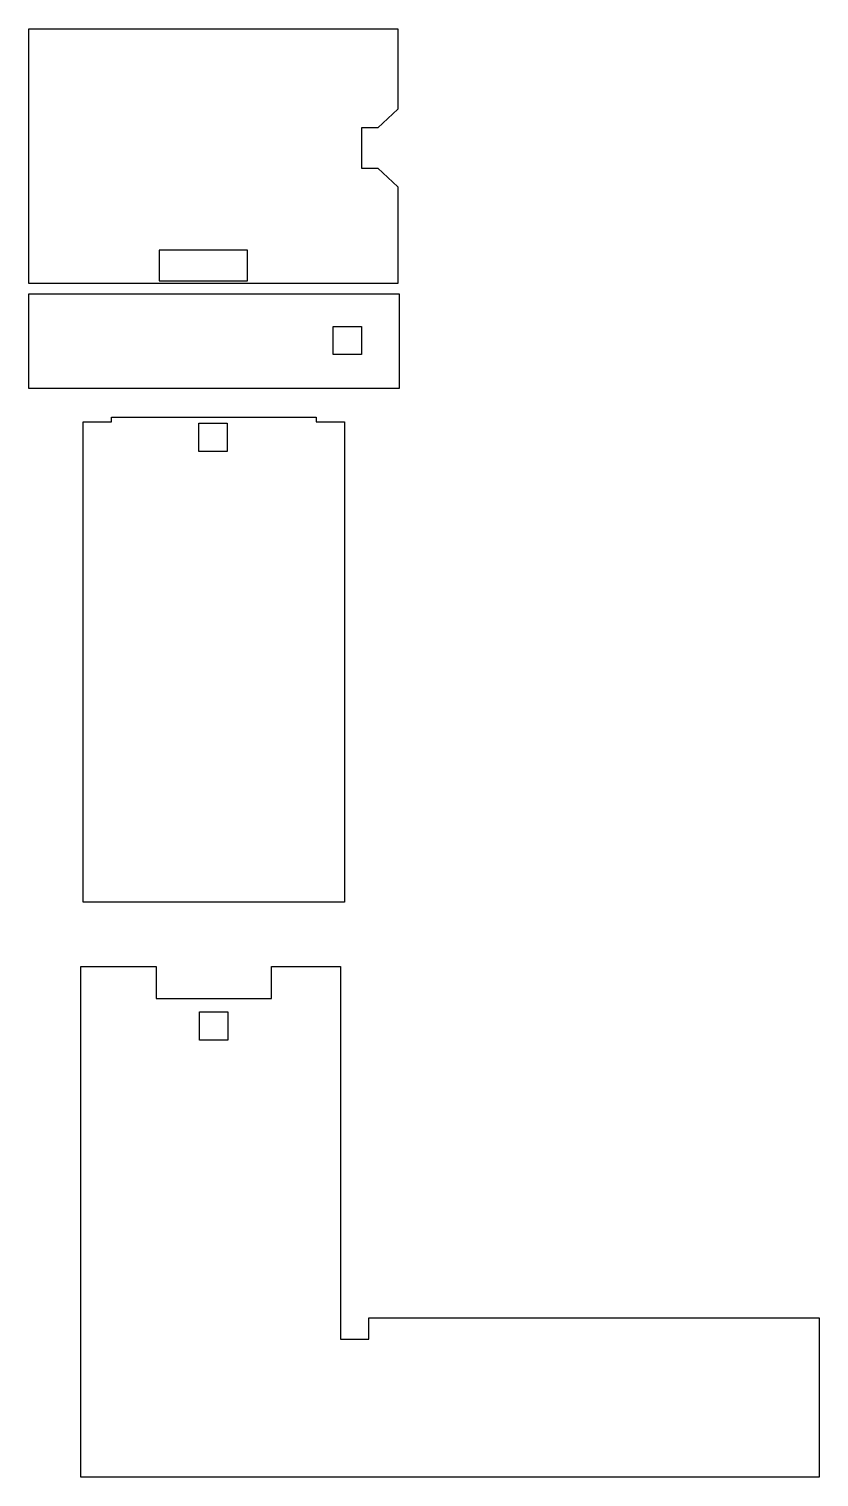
# Model space of a CAD drawing. Header units: metres. Extents: x 12883 to 29638, y 627 to 31338.
import ezdxf

# ---------------------------------------------------------------- set-up
doc = ezdxf.new("R2010")
doc.units = ezdxf.units.M
doc.layers.add('AREE LEONARDO', color=5, linetype='Continuous')

msp = doc.modelspace()

# ---------------------------------------------------------------- linework, layer by layer
at = {"layer": 'AREE LEONARDO', "color": 3}
msp.add_lwpolyline([(12882.924289, 31338.293529), (16782.913173, 31338.356462), (20702.924214, 31338.356462), (20702.924214, 29638.293218), (20284.340442, 29238.293497), (19932.924214, 29238.293497), (19932.924214, 28388.293497), (20284.340442, 28388.293497), (20702.924214, 27988.293889), (20702.924214, 25938.293218), (12882.924214, 25938.293327), (12882.837076, 31338.293528)], dxfattribs=at)
at = {"layer": 'AREE LEONARDO', "color": 2}
msp.add_lwpolyline([(15643.693876, 26648.790204), (15643.693876, 25997.525113), (17517.037393, 25997.525113), (17517.037393, 26648.790204), (15643.693876, 26648.790204)], dxfattribs=at)
at = {"layer": 'AREE LEONARDO'}
for points in [[(12882.924214, 25718.293218), (20732.924218, 25718.293218), (20732.924218, 23713.425967), (12882.924214, 23713.425967), (12882.924214, 25718.293218)], [(14032.924214, 23003.425967), (14632.924214, 23003.425967), (14632.924214, 23103.425967), (18972.924214, 23103.425967), (18972.924214, 23003.425967), (19572.924214, 23003.425967), (19572.924214, 12816.130915), (14032.924214, 12816.130915), (14032.924214, 23003.425967)], [(20092.924214, 4002.323349), (29637.791592, 4002.323349), (29637.791592, 627.323813), (13982.924214, 627.323813), (13982.924214, 11456.130915), (15582.924023, 11456.130915), (15582.924023, 10776.130915), (18022.924023, 10776.130915), (18022.924023, 11456.130915), (19490.41923, 11455.66764), (19490.41923, 3552.323813), (20092.924214, 3552.323813), (20092.924214, 4002.323349)]]:
    msp.add_lwpolyline(points, dxfattribs=at)
at = {"layer": 'AREE LEONARDO', "color": 1}
for points in [[(19332.791588, 25031.418698), (19932.791588, 25031.418698), (19932.791588, 24431.418698), (19332.791588, 24431.418698)], [(16483.819178, 22974.924719), (17083.819178, 22974.924719), (17083.819178, 22374.924719), (16483.819178, 22374.924719)], [(16497.311749, 10492.066578), (17097.311749, 10492.066578), (17097.311749, 9892.066578), (16497.311749, 9892.066578)]]:
    msp.add_lwpolyline(points, close=True, dxfattribs=at)

doc.saveas('drawing.dxf')
